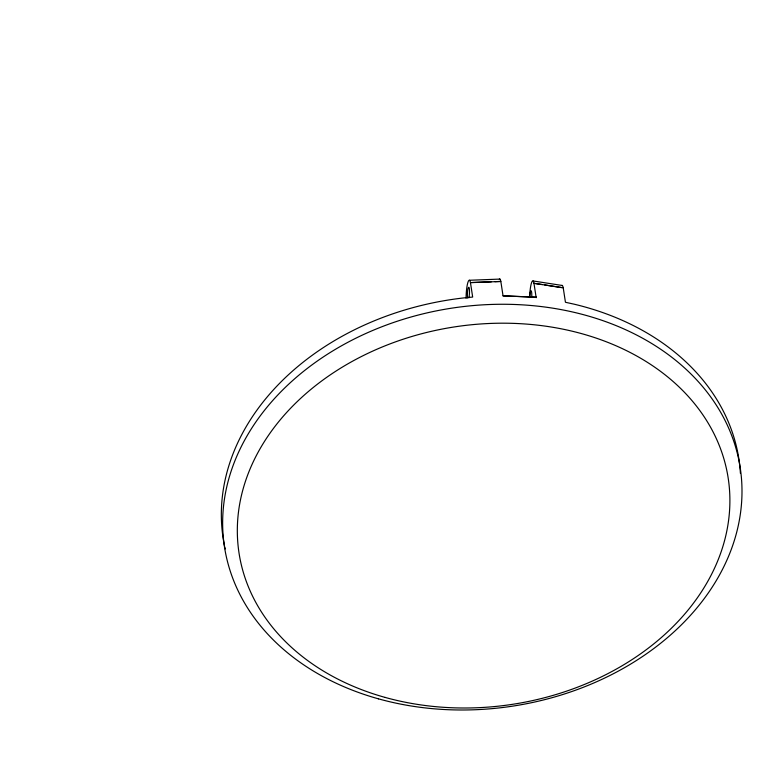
<?xml version="1.0" encoding="UTF-8"?>
<svg xmlns="http://www.w3.org/2000/svg" width="781" height="781" viewBox="0 0 781 781"><rect width="100%" height="100%" fill="white"/><g stroke="black" fill="none" stroke-linecap="round" stroke-linejoin="round"><path stroke-width="1.17" d="M503.042 295.843L536.264 297.239L503.042 295.843L500.836 281.453A13.521 2.275 -86.8 0 0 499.342 279.139M466.091 298.225A13.755 2.314 -86.8 0 1 467.751 282.898A13.755 2.314 -86.8 0 1 470.465 282.663L500.836 281.453L494.9 281.668M469.527 280.262L499.918 279.09M472.32 282.478L491.337 281.795M542.346 284.587L533.97 283.318A13.521 2.275 -86.8 0 0 531.392 283.22A13.521 2.275 -86.8 0 0 529.684 297.532M544.747 284.958L563.238 287.877L565.444 302.276L574.357 304.229A260.893 201.313 -8.7 0 1 740.417 473.354M533.052 280.955L562.3 285.485M561.5 287.496L533.97 283.318L536.176 297.707M470.465 282.663L472.671 297.053L463.201 297.981A260.893 201.313 -8.7 0 0 224.489 545.734M225.182 548.955A260.893 201.313 -8.7 0 1 224.713 546.807M561.724 285.534A13.755 2.314 -86.8 0 1 563.238 287.877M467.536 298.01A6.063 1.015 -86.8 0 1 467.907 289.234A6.063 1.015 -86.8 0 1 469.391 289.087A6.063 1.015 -86.8 0 1 468.854 297.873M529.684 297.18A6.063 1.015 -86.8 0 1 531.06 290.766A6.063 1.015 -86.8 0 1 531.715 297.239M385.15 697.423A247.421 190.915 -8.7 0 0 728.341 479.153A247.421 190.915 -8.7 0 0 337.353 370.204A247.421 190.915 -8.7 0 0 385.15 697.423M378.492 698.849A260.893 201.313 -8.7 0 0 740.359 468.707A260.893 201.313 -8.7 0 0 328.088 353.832A260.893 201.313 -8.7 0 0 378.492 698.849"/></g></svg>
